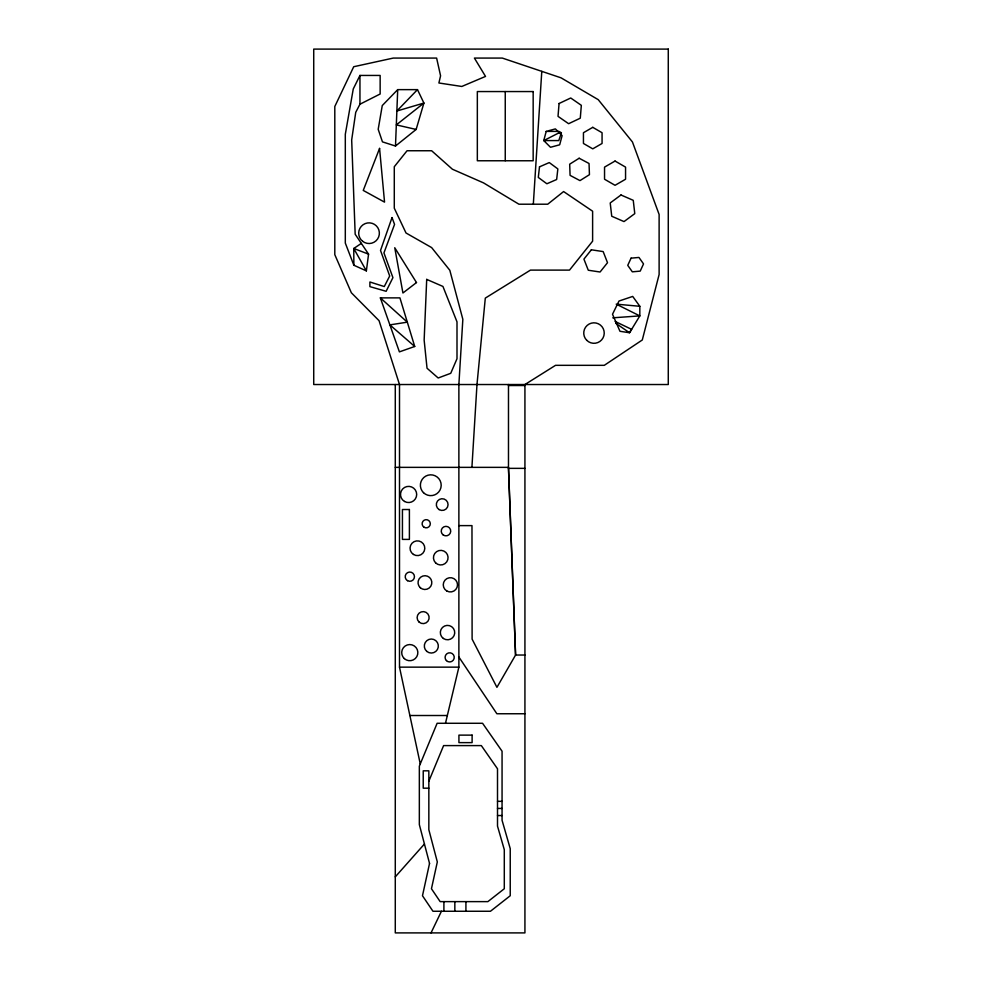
<?xml version="1.0" encoding="UTF-8"?>
<svg xmlns="http://www.w3.org/2000/svg" width="982" height="982" viewBox="0 0 982 982"><rect width="100%" height="100%" fill="white"/><g stroke="black" fill="none" stroke-linecap="round" stroke-linejoin="round"><path stroke-width="1.47" d="M639.822 306.286L616.217 304.15L639.822 315.897L629.548 332.751L619.973 331.29L612.51 314.265L618.979 301.044L632.703 296.429L639.822 306.286L639.822 315.897L612.756 317.824M395.488 146.036L397.71 89.632L417.485 89.632L423.905 103.061L416.147 129.44L395.488 146.036L382.464 141.874L378.193 129.305L382.268 105.553L397.71 89.632M471.912 467.358L476.982 384.527L485.304 298.111L530.452 270.111L569.511 270.111L592.612 241.167L592.612 211.204L563.607 191.564L547.723 204.207L518.926 204.207L483.549 182.898L452.407 169.223L431.638 150.749L407.051 150.749L394.285 166.719L394.285 208.184L406.008 232.992L431.638 247.587L449.817 270.271L462.841 319.322L458.876 384.527L458.876 667.146L445.484 723.28M533.324 204.207L541.782 71.355M359.952 75.442L353.262 88.957L345.308 134.276L345.308 243.07L353.864 265.25L366.372 270.872L368.569 254.154L355.177 234.244L351.679 139.947L355.73 112.329L359.952 104.215L359.952 75.442L380.144 75.442L380.144 94.002L359.952 104.215M546.201 131.392L543.77 140.573L550.497 147.275L559.679 144.796L562.121 135.614L555.382 128.9L546.201 131.392L559.016 131.392M561.422 132.705L558.783 140.573L543.77 140.573L560.562 132.042M428.839 781.206L443.606 745.596L481.327 745.596L497.506 768.783L497.506 826.12L504.294 849.651L504.294 888.747L487.882 901.623L440.157 901.623L431.454 888.747L437.321 861.926L428.839 829.704L428.839 770.821L423.23 770.821L423.23 788.178L428.839 788.178M431.024 932.9L441.434 911.259M615.726 323.274L629.437 332.677L631.622 329.351L615.125 321.445M395.28 876.852L424.433 844.017M417.485 89.632L396.863 111.015L423.905 103.061L396.323 124.898L416.147 129.44M361.327 243.401L353.765 248.483L353.864 265.25M414.723 346.474L399.404 351.875L380.353 297.877L399.92 297.877L414.723 346.474L389.879 324.882L407.321 322.17L380.353 297.877M508.48 385.521L524.928 385.521M395.28 467.358L508.48 467.358L515.575 655.031L496.929 687.339L472.109 639.135L471.974 525.615L458.876 525.615M508.48 384.527L508.48 468.353L524.928 468.353M524.928 655.031L515.575 655.031L508.48 468.353M395.28 384.527L395.28 932.9L524.928 932.9L524.928 384.527L555.53 365.329L604.286 365.329L642.289 339.981L659.118 274.53L659.118 214.469L632.445 141.973L598.234 99.661L561.053 77.836L502.305 58.073L474.392 58.073L485.525 76.412L461.81 86.465L438.893 82.991L440.574 75.823L436.622 58.073L393.266 58.073L353.716 66.727L334.801 106.498L334.801 254.657L351.36 292.771L379.064 320.697L399.502 384.527L399.502 667.146L458.876 667.146M524.928 713.754L496.867 713.754L458.876 657.019M409.875 715.51L447.338 715.51M497.506 801.337L502.06 801.337M497.506 808.444L502.06 808.444M497.506 815.539L502.06 815.539M368.569 254.154L353.765 248.483L366.372 270.872M399.502 667.146L420.247 763.873M505.251 91.559L505.251 160.766M465.922 901.623L465.922 911.259M454.838 901.623L454.838 911.259M443.901 901.623L443.901 911.259M426.704 279.391L424.15 340.14L427.035 368.238L438.181 377.996L450.738 373.307L456.998 358.725L456.998 321.851L442.931 286.437L426.704 279.391M559.065 103.515L558.022 116.367L568.627 123.707L580.288 118.184L581.332 105.332L570.726 97.991L559.065 103.515M539.499 166.842L538.296 177.435L546.876 183.769L556.647 179.51L557.85 168.916L549.269 162.582L539.499 166.842M429.539 863.436L422.481 895.744L432.964 911.259L490.46 911.259L510.235 895.744L510.235 848.644L502.06 820.289L502.06 751.218L482.567 723.28L437.125 723.28L419.339 766.181L419.339 824.61L429.539 863.436M392.027 217.587L380.525 250.447L389.694 276.003L384.281 286.548L369.895 281.994L369.895 286.634L386.135 291.298L392.923 277.636L383.937 252.902L394.555 224.399L392.027 217.587M379.568 148.405L363.254 190.422L384.551 202.132L379.568 148.405M631.07 258.156L627.744 265.349L632.322 271.83L640.215 271.118L643.529 263.913L638.963 257.444L631.07 258.156M591.36 249.796L583.922 259.125L588.279 270.234L600.076 272.014L607.514 262.697L603.169 251.588L591.36 249.796M416.491 282.558L402.927 292.992L394.752 247.734L416.491 282.558M620.98 194.988L610.215 202.955L611.737 216.249L624.012 221.588L634.777 213.622L633.255 200.328L620.98 194.988M579.159 158.249L569.683 164.178L570.076 175.361L579.969 180.614L589.446 174.673L589.04 163.491L579.159 158.249M592.76 127.341L583.443 132.717L583.443 143.47L592.76 148.847L602.064 143.47L602.064 132.717L592.76 127.341M615.051 161.048L604.544 167.112L604.544 179.24L615.051 185.303L625.559 179.24L625.559 167.112L615.051 161.048M668.276 49.1L313.724 49.1L313.724 384.527L668.276 384.527L668.276 49.1M533.165 91.559L477.338 91.559L477.338 160.766L533.165 160.766L533.165 91.559M409.396 509.511L402.436 509.511L402.436 539.4L409.396 539.4L409.396 509.511M472.109 735.125L458.925 735.125L458.925 742.625L472.109 742.625L472.109 735.125M424.163 527.297A4.1 4.1 0 0 0 430.312 523.75A4.1 4.1 0 0 0 424.163 520.202A4.1 4.1 0 0 0 424.163 527.297M407.518 580.681A4.628 4.628 0 0 0 414.453 576.667A4.628 4.628 0 0 0 407.518 572.666A4.628 4.628 0 0 0 407.518 580.681M435.591 562.833A7.304 7.304 0 0 0 447.817 559.556A7.304 7.304 0 0 0 438.868 550.607A7.304 7.304 0 0 0 435.591 562.833M419.13 622.097A6.002 6.002 0 0 0 429.011 618.832A6.002 6.002 0 0 0 421.241 611.909A6.002 6.002 0 0 0 419.13 622.097M443.361 638.46A7.205 7.205 0 0 0 454.703 633.267A7.205 7.205 0 0 0 444.527 626.037A7.205 7.205 0 0 0 443.361 638.46M404.547 501.471A8.101 8.101 0 0 0 416.687 494.462A8.101 8.101 0 0 0 404.547 487.453A8.101 8.101 0 0 0 404.547 501.471M404.314 658.591A8.089 8.089 0 0 0 417.669 654.38A8.089 8.089 0 0 0 407.346 644.928A8.089 8.089 0 0 0 404.314 658.591M426.814 651.41A7.021 7.021 0 0 0 438.23 647.261A7.021 7.021 0 0 0 428.925 639.442A7.021 7.021 0 0 0 426.814 651.41M446.417 660.604A4.579 4.579 0 0 0 454.089 658.554A4.579 4.579 0 0 0 448.479 652.944A4.579 4.579 0 0 0 446.417 660.604M420.321 587.727A6.886 6.886 0 0 0 431.675 584.032A6.886 6.886 0 0 0 422.8 576.053A6.886 6.886 0 0 0 420.321 587.727M413.447 554.449A7.377 7.377 0 0 0 424.789 548.557A7.377 7.377 0 0 0 414.011 541.696A7.377 7.377 0 0 0 413.447 554.449M446.81 590.992A7.132 7.132 0 0 0 457.514 584.818A7.132 7.132 0 0 0 446.81 578.644A7.132 7.132 0 0 0 446.81 590.992M443.238 534.981A4.763 4.763 0 0 0 450.713 531.52A4.763 4.763 0 0 0 443.974 526.782A4.763 4.763 0 0 0 443.238 534.981M439.126 509.597A5.867 5.867 0 0 0 448.062 504.736A5.867 5.867 0 0 0 439.384 499.433A5.867 5.867 0 0 0 439.126 509.597M423.488 492.669A10.421 10.421 0 0 0 440.869 487.833A10.421 10.421 0 0 0 427.992 475.202A10.421 10.421 0 0 0 423.488 492.669M586.745 340.312A10.25 10.25 0 0 0 603.893 335.709A10.25 10.25 0 0 0 591.336 323.164A10.25 10.25 0 0 0 586.745 340.312M362.665 241.327A10.336 10.336 0 0 0 379.273 234.637A10.336 10.336 0 0 0 365.169 223.601A10.336 10.336 0 0 0 362.665 241.327"/></g></svg>
